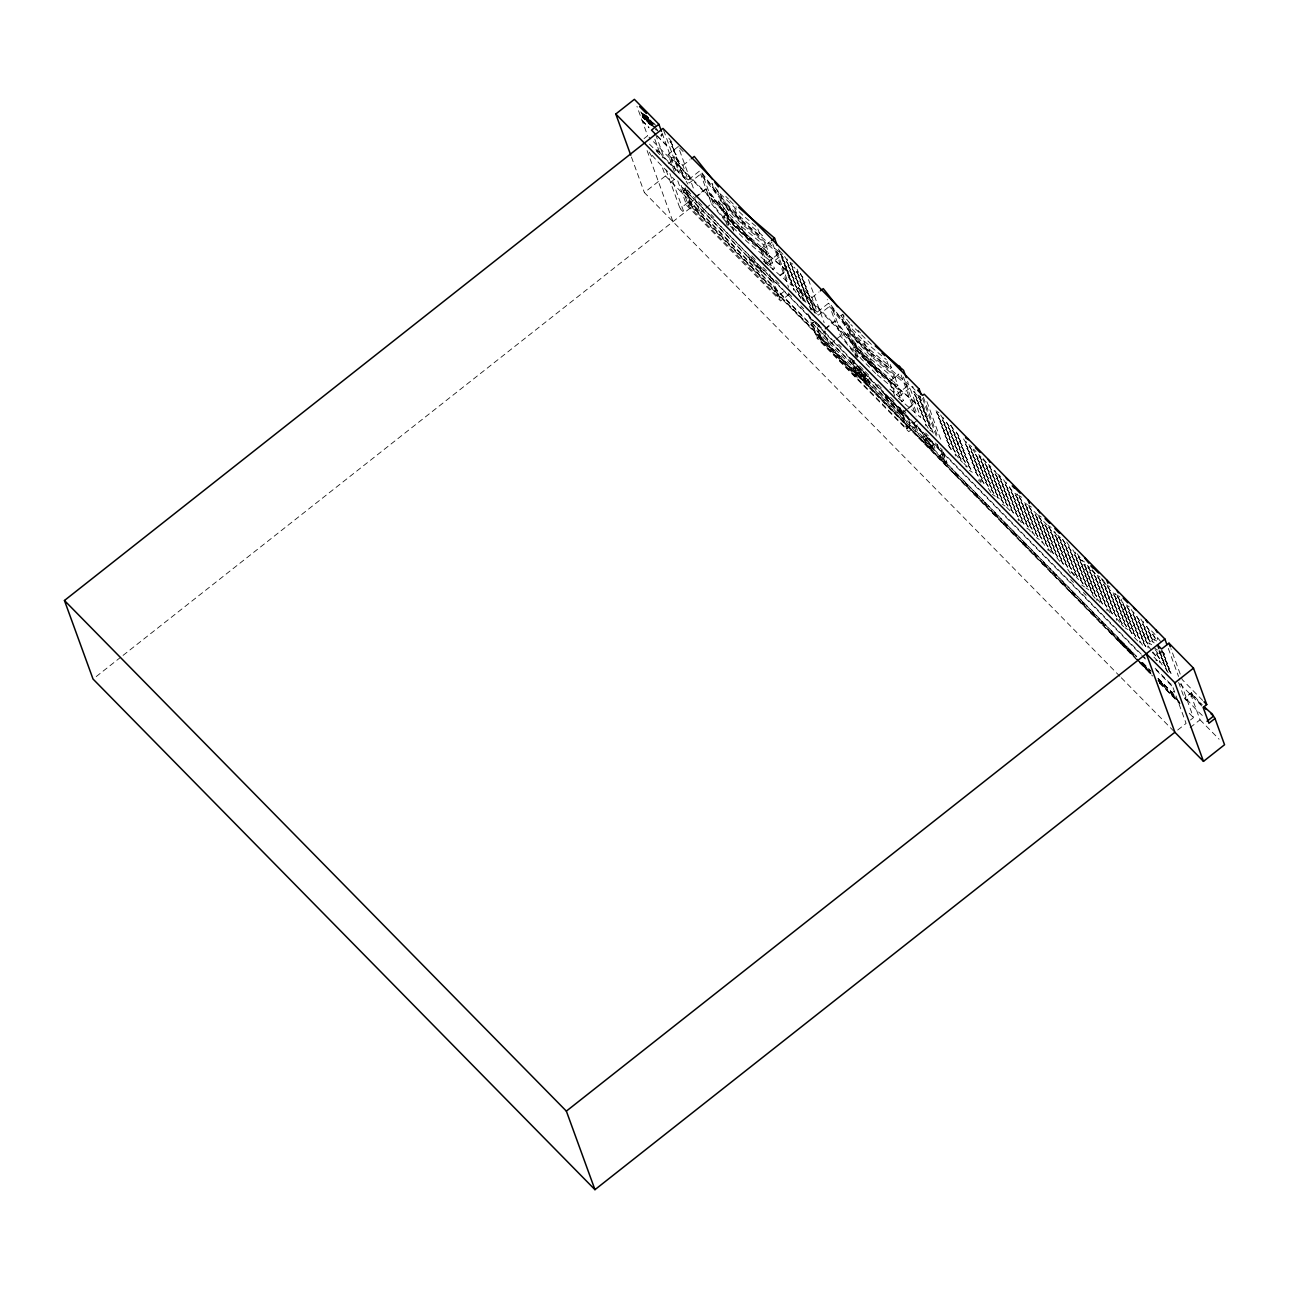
<?xml version="1.0" encoding="UTF-8"?>
<svg xmlns="http://www.w3.org/2000/svg" width="1289" height="1289" viewBox="0 0 1289 1289"><rect width="100%" height="100%" fill="white"/><g stroke="black" fill="none" stroke-linecap="round" stroke-linejoin="round"><path stroke-width="0.75" stroke-dasharray="5 3.75" d="M645.596 117.202C646.562 121.359 653.056 119.184 647.626 121.263L649.237 122.906L650.043 121.73L649.237 122.906M645.95 118.572L645.144 119.732L642.518 117.057C645.499 113.948 641.116 116.751 644.581 118.153L646.562 116.203L650.059 120.022M650.655 124.147L652.363 126.08M646.933 119.329L645.708 119.555L647.884 118.572L647.062 119.684M645.708 119.555L646.756 120.618M647.69 120.103L646.74 120.844M646.852 119.974L643.05 115.108L642.083 115.865L644.854 118.942L645.66 117.782M646.788 120.409L647.884 118.572M646.675 121.295L648.141 119.297L646.353 120.699M650.558 120.522L656.327 126.386M717.135 191.61L715.363 192.899L711.899 183.392L720.116 193.721L723.58 203.227L738.226 218.131L760.768 236.934L762.443 235.516C746.025 221.176 726.497 207.948 715.975 188.436M767.181 254.561L763.733 245.039L765.392 243.637L742.851 224.834L728.253 209.994L720.084 199.714L718.311 201.02C726.142 224.64 749.715 238.497 767.181 254.561L768.856 253.143L765.392 243.637M770.886 258.718L774.335 268.225L772.675 269.643L769.211 260.12L770.886 258.718L748.329 239.915L733.747 225.076L725.562 214.796L723.806 216.101L727.27 225.607M849.677 323.088L842.668 314.274L840.911 315.563C848.726 339.184 872.315 353.041 889.781 369.121L891.456 367.703L890.296 364.529M896.193 386.748L892.729 377.226L894.405 375.824L871.863 357.021L857.266 342.181L849.097 331.901L847.324 333.207C855.155 356.827 878.727 370.684 896.193 386.748L897.869 385.33L894.405 375.824M899.883 390.905L903.347 400.412L901.688 401.83L898.224 392.307L899.883 390.905L877.342 372.102L862.76 357.262L854.575 346.983L852.819 348.288L856.283 357.794M644.871 116.719L640.794 112.32L641.6 111.144M642.244 116.284C645.016 112.868 640.794 116.477 644.581 118.153M645.112 115.978L644.001 116.574L644.935 114.544L644.291 115.881M643.356 116.413L645.741 117.122M644.419 117.734L646.611 116.01L649.769 119.233L647.626 121.263M645.144 119.732L646.208 117.831M643.791 115.865L648.383 120.522L649.189 119.361L646.546 116.445M645.386 116.977C648.077 115.333 649.414 123.889 648.721 120.876L651.348 123.293M645.257 118.588L648.947 122.117L650.558 120.264M648.061 122.423L649.012 121.682L651.783 124.759L650.832 125.516L648.061 122.423L650.832 125.516M650.816 120.296L649.592 121.263L655.086 126.354M648.206 122.842L650.913 121.375M650.897 121.343L649.704 121.617M647.771 121.633L650.542 124.727C655.553 120.908 648.528 124.985 651.316 122.036L653.523 124.276M650.687 125.097L651.783 124.759M655.505 129.271L656.472 128.529M644.033 138.584L647.642 135.748L636.959 106.391M657.616 129.931L655.875 129.883M674.34 171.469L668.153 154.487L678.223 146.559L693.321 188.065M767.326 262.585L779.845 252.692L732.635 212.572L699.556 171.018L688.197 179.977L682.896 165.379L674.099 156.436L671.36 158.595L760.446 249.228L765.747 263.81M668.54 163.526L672.149 160.69L648.995 137.133M1119.899 676.322L644.371 192.56L665.446 175.949L661.338 164.686M682.896 165.379L689.986 159.788M670.522 182.41L674.324 179.413L673.035 175.884M780.006 275.266L786.274 270.336L780.957 255.738L741.997 222.498L727.399 207.658L700.668 174.063L689.309 183.006L680.511 174.063M769.517 274.154L772.175 281.453L683.073 190.804L685.812 188.645M783.921 291.588L777.654 296.518L688.568 205.886L683.251 191.304L685.99 189.145L691.307 203.726L700.104 212.685L704.358 209.317M687.778 201.922L689.293 200.73L856.105 370.426L854.591 371.619L687.778 201.922L818.37 335.446L819.933 339.748L857.169 377.629L858.683 376.42L857.121 372.134L855.606 373.327L857.169 377.629M669.877 173.548L684.169 212.814L680.093 208.673L689.953 200.891L685.184 187.743M694.626 197.604L705.969 188.645L700.668 174.063M688.165 202.985L689.679 201.793L819.901 334.254L821.464 338.556L819.933 339.748M696.221 196.975L706.146 189.129L733.747 225.076M789.222 294.166L780.602 300.965L686.699 205.434L693.885 199.763M688.568 205.886L691.307 203.726M96.208 676.564L121.488 656.617M123.067 655.376L691.565 206.981L684.765 188.275M692.741 206.981L694.255 205.773M705.792 208.206L711.464 203.726L706.146 189.129M760.446 249.228L769.839 241.816M767.551 265.115L762.057 250.018L772.127 242.09M768.421 265.615L780.957 255.738M780.183 275.749L786.435 270.819L782.326 266.63C759.753 246.586 730.895 229.12 720.084 199.714M803.192 300.643L798.423 287.528L807.043 280.728M804.352 301.723L800.372 290.782L803.111 288.607L811.909 297.566L817.21 312.164L828.569 303.205L827.248 299.547M811.909 297.566L818.998 291.975M909.019 407.453L915.271 402.522L909.97 387.925L871.01 354.684L856.412 339.845L829.681 306.234L818.322 315.193L809.524 306.25L810.845 309.892M907.44 408.694L901.188 413.624L812.086 322.991L814.825 320.832M917.639 420.069L906.666 428.705L817.58 338.072L812.263 323.491L815.002 321.315L821.592 339.748L856.573 375.341L855.815 375.937L820.835 340.344L819.45 336.558L1135.496 658.083M825.057 328.663L834.982 320.832L829.681 306.234M825.234 329.162L835.159 321.315L840.476 335.913L857.588 357.407M818.37 335.446L819.901 334.254M917.397 424.854L908.777 431.654L816.839 338.105L825.459 331.305M817.58 338.072L820.32 335.913M834.805 340.393L829.117 344.872L823.816 330.274L816.259 322.604M836.223 339.265L840.476 335.913M854.591 371.619L849.757 358.342L851.272 357.15L856.105 370.426M852.448 361.371L853.979 360.179L858.474 372.569L946.932 462.542L945.417 463.75L856.959 373.762L852.448 361.371L940.906 451.359L945.417 463.75M857.507 368.59L859.022 367.381L866.691 375.196L869.753 383.59L868.238 384.783L860.553 376.968L857.507 368.59L865.177 376.388L868.238 384.783M820.207 335.946L855.203 371.538L854.43 372.134L855.815 375.937M858.651 370.169L860.166 368.976L862.776 376.146L867.304 380.738L865.773 381.947L861.261 377.355L858.651 370.169L863.163 374.761L865.773 381.947M856.959 373.762L858.474 372.569M860.553 376.968L862.083 375.776L859.022 367.381M863.163 374.761L864.693 373.568L867.304 380.738M861.261 377.355L862.776 376.146M865.177 376.388L866.691 375.196M894.759 395.997L889.458 381.415L898.852 374.003M894.469 392.307L890.377 381.077L898.997 374.261M896.338 394.772L908.858 384.879L907.537 381.238M898.997 396.577L909.97 387.925M862.76 357.262L861.906 354.91L876.488 369.75L915.448 403.006L901.365 414.123L906.666 428.705M923.44 437.325L924.954 436.133M925.421 439.839L926.936 438.647M931.206 447.186A4.673 0.886 51.7 0 0 927.468 441.209A4.673 0.886 51.7 0 0 926.259 442.159A4.673 0.886 51.7 0 0 931.206 447.186L932.72 445.994A4.673 0.886 51.7 0 0 928.982 440.016A4.673 0.886 51.7 0 0 927.774 440.951A4.673 0.886 51.7 0 0 932.72 445.994M933.188 449.7A7.879 1.498 51.7 0 0 926.888 439.63A7.879 1.498 51.7 0 0 924.841 441.225A7.879 1.498 51.7 0 0 933.188 449.7L934.702 448.508A7.879 1.498 51.7 0 0 928.418 438.437A7.879 1.498 51.7 0 0 926.372 440.016A7.879 1.498 51.7 0 0 934.702 448.508M940.906 451.359L942.42 450.167L935.411 443.029M942.904 453.116L947.737 466.392L946.98 466.989L939.294 455.952L942.904 453.116L1140.394 654.022M1157.957 678.401L1172.055 692.757L1174.456 690.856M1191.39 692.709L1192.406 695.496L1186.331 700.298L1185.316 697.494L1191.39 692.709A45.341 8.62 51.7 0 0 1202.299 704.825M1186.331 700.298L1184.398 698.332L1190.472 693.53L1192.406 695.496M1177.679 730.057L1186.089 723.435L1171.782 684.153M1190.52 719.923L1193.485 717.602L1179.193 678.32M1190.166 727.592L1200.027 719.794L1190.472 693.53M678.804 161.125L675.259 155.437L676.451 158.724M782.955 254.304L778.25 249.518M784.647 256.463L788.191 262.134L786.999 258.847M792.799 264.116L789.867 262.166M798.358 287.544L890.377 381.077M796.135 292.555L792.59 286.883L793.782 290.17M805.979 302.383L802.435 296.696L803.627 299.983M812.006 310.085L808.445 304.413M915.142 390.132L910.453 385.347L913.369 387.296M916.962 395.111L912.258 390.341L915.19 392.275M920.7 397.076L917.768 395.143M938.94 412.802L936.023 410.853M940.648 414.961L944.192 420.649L943 417.362M928.289 428.27L924.745 422.599L925.937 425.886M929.723 429.994L932.64 431.928M963.576 438.985L967.121 444.657L965.912 441.37M971.713 446.639L968.796 444.689M963.866 463.363L968.571 468.149L965.638 466.199M955.036 475.013L951.218 469.534L951.556 471.484M969.409 470.308L972.341 472.257M964.671 484.809L960.837 479.347L961.191 481.28M997.46 474.207L992.756 469.422L995.688 471.371M974.742 495.073L970.923 489.594L971.278 491.528M1003.599 479.701L1007.144 485.389L1005.952 482.102M990.919 492.607L987.374 486.936M992.337 494.332L995.269 496.265M984.232 504.708L980.413 499.246L980.752 501.179M1002.197 504.144L1005.114 506.094M993.851 514.504L990.033 509.042L990.387 510.976M1006.483 507.109L1011.188 511.894M1021.581 497.28L1018.664 495.33M1027.414 504.676L1024.481 502.726M1003.938 524.768L1000.119 519.306L1000.473 521.239M1031.426 507.093L1028.509 505.159M1037.484 514.923L1032.795 510.138M1013.428 534.403L1009.593 528.941L1009.948 530.875M1026.834 528.103L1029.75 530.053L1030.942 533.34M1041.27 517.018L1038.338 515.068M1047.151 525.042L1042.447 520.257M1023.047 544.216L1019.228 538.738L1019.583 540.687M1034.777 535.547L1031.232 529.86L1032.425 533.147M1036.42 537.577L1039.353 539.527M1051.179 527.475L1048.247 525.525M1044.622 545.36L1041.077 539.672L1042.269 542.975M1057.238 535.306L1052.533 530.52L1055.465 532.47M1033.134 554.463L1029.315 549.001L1029.669 550.935M1066.744 541.976L1070.289 547.648M1043.075 564.566L1039.24 559.104L1039.595 561.037M1072.802 549.807L1076.347 555.495L1075.139 552.208M1052.694 574.362L1048.875 568.9L1049.23 570.834M1070.386 573.444L1066.825 567.772M1062.781 584.626L1058.962 579.164L1059.316 581.097M1081.648 584.98L1084.581 586.93M1071.965 593.971L1068.146 588.493L1068.5 590.443M1085.934 587.945L1088.867 589.895M1100.145 577.198L1097.213 575.248M1101.837 579.357L1105.382 585.045M1081.6 603.768L1077.765 598.305L1078.12 600.239M1109.99 587.011L1107.058 585.077M1091.67 614.015L1087.852 608.553L1088.206 610.487M1119.819 596.936L1116.902 594.986M1121.14 599.272L1122.332 602.559L1125.265 604.509M1101.16 623.667L1097.342 618.204L1097.696 620.138M1129.277 606.926L1126.36 604.992M1131.21 609.536L1134.771 615.207L1133.563 611.921M1110.796 633.463L1106.961 628.001L1107.315 629.934M1125.071 627.759L1127.988 629.693M1140.813 619.01L1144.358 624.698L1143.166 621.395M1120.866 643.727L1117.047 638.248L1117.402 640.198M1134.272 637.411L1138.977 642.196M1130.356 653.362L1126.538 647.9L1126.876 649.833M1155.025 634.494L1150.32 629.709M1142.473 645.193L1138.928 639.505L1140.12 642.808M1157.458 650.01L1154.541 648.061M1153.961 657.148L1158.666 661.934L1155.734 660M1142.924 663.352L1144.116 666.639L1141.764 664.238M1161.743 652.975L1158.827 651.042M1150.062 673.422L1146.243 667.96L1146.598 669.893M1162.146 664.931L1158.602 659.243L1159.81 662.546M1168.172 672.649L1164.611 666.961M1160.003 683.524L1158.521 680.447M1169.639 693.321L1165.804 687.859L1166.158 689.792M721.776 210.526L723.548 209.237M844.376 325.086L846.132 323.797L842.668 314.274M850.788 342.713L852.561 341.424L849.097 331.901M651.702 123.18L650.542 124.727M651.058 123.986L655.215 128.481M649.865 121.053L651.267 122.197M1125.958 646.804L1124.878 645.644L1126.795 648.721M1140.797 662.256L1145.148 667.186L1141.329 663.255M720.116 193.721L743.785 216.133M745.284 217.39L757.304 227.412M718.311 201.02L726.545 211.348L741.175 226.252L763.733 245.039M731.717 219.517L746.315 234.356L768.856 253.143M786.274 270.336L739.048 230.199L705.969 188.645M871.445 344.405L850.853 324.554M769.211 260.12L746.669 241.317L732.023 226.429L723.806 216.101M840.911 315.563L849.129 325.908L863.775 340.795L886.316 359.599M760.816 256.946L774.335 268.225M763.394 261.006L791.752 285.401L786.435 270.819M846.132 323.797L854.317 334.06L868.899 348.9L891.456 367.703M908.858 384.879L861.648 344.759L828.569 303.205M847.324 333.207L855.542 343.535L870.188 358.439L892.729 377.226M852.561 341.424L860.73 351.688L875.328 366.543L897.869 385.33M915.271 402.522L868.061 362.386L834.982 320.832M877.181 374.761L898.224 392.307M889.829 389.133L903.347 400.412M898.465 398.253L920.765 417.588L915.448 403.006M1127.102 649.044C1131.243 652.782 1121.366 643.565 1125.039 646.24L1122.413 643.066L1125.104 645.805M1159.472 680.656L1158.521 679.722L1162.066 683.992M1125.78 646.981L1123.428 644.146L1124.685 645.322M1158.424 679.545L1162.678 683.863M647.207 119.104L649.914 121.359L640.504 111.531M679.625 147.977L683.831 152.263M857.958 330.306L860.601 332.997M725.82 196.411L728.478 199.102M729.8 200.456L736.422 207.207M1101.563 578.568L1103.916 580.968M653.426 122.954L656.037 125.597M671.859 142.032L667.734 136.795M973.646 449.233L975.999 451.633M983.249 458.707L987.374 463.943L982.669 459.158M998.314 474.352L1000.667 476.737M1080.118 557.573L1075.993 552.337M1084.5 562.004L1081.584 560.071L1085.709 565.307M1092.234 569.883L1096.359 575.103L1091.654 570.334M978.625 454.614L980.977 456.999M988.47 464.427L990.822 466.811M1058.092 535.451L1060.444 537.835M1087.384 565.339L1089.721 567.724M643.195 113.77L646.482 117.106L644.854 118.942M640.649 111.901L645.096 116.187L644.291 117.363M642.567 114.35L655.376 127.144M1113.116 592.908L1116.048 594.841L1114.276 592.005M642.099 114.141L643.227 115.301M1014.878 493.252L1017.811 495.185L1016.038 492.35M654.925 127.692L642.244 114.512L643.662 114.737M648.802 121.698L647.336 120.473M655.666 128.707L658.051 131.14M646.82 120.183L644.452 117.267M647.481 120.844L649.092 122.487M642.083 115.865L644.999 119.313M1156.652 641.02L1153.736 639.086L1155.508 641.922M642.019 120.328L648.834 127.257M657.003 135.571L666.542 145.27M642.244 120.94L649.06 127.869M657.229 136.183L666.767 145.883M1161.631 650.446L1165.755 655.682L1161.051 650.897M1154.138 642.921L1151.786 640.52L1152.994 643.807M1151.657 644.742L1148.741 642.808L1150.513 645.644M668.153 154.487L762.057 250.018M1155.105 649.64L1159.23 654.876L1156.314 652.927M800.372 290.782L889.458 381.415M1202.653 700.394L1182.222 679.609L1170.96 648.657M1152.817 651.96L1156.942 657.197L1152.237 652.411M688.197 179.977L679.4 171.018L674.099 156.436M817.21 312.164L808.412 303.205L803.111 288.607M655.875 149.669L657.809 151.635L656.794 148.847A45.341 8.62 51.7 0 0 677.45 169.858L678.465 172.645M999.329 498.795L996.977 496.41L998.169 499.697M1056.754 557.509L1060.879 562.745M1076.428 577.246L1078.78 579.631M875.682 373.504L861.036 358.616L852.819 348.288M1074.204 575.651L1070.079 570.431L1074.784 575.2M816.356 313.759L814.004 311.358L815.196 314.645M960.16 459.947L962.512 462.332M649.479 144.126L654.925 149.669M656.294 151.055L663.094 157.983M1092.057 594.455L1096.182 599.691M1121.349 624.343L1123.702 626.728M1179.983 683.831L1201.783 706.001M978.48 479.959L980.832 482.36M1070.66 579.567L1073.479 582.435M1083.34 592.473L1086.16 595.341M687.085 189.934L689.599 192.496M687.263 190.305L693.546 196.814M698.477 201.712L702.682 205.982M711.093 214.538L713.897 217.39M751.745 255.899L755.95 260.169M762.959 267.306L767.164 271.576M775.575 280.132L779.781 284.418M788.191 292.974L792.397 297.26M800.807 305.815L803.611 308.667M838.656 344.308L841.459 347.16M859.586 365.899L863.807 370.185M865.209 371.603L869.414 375.889M877.841 384.46L883.464 390.18M890.473 397.318L894.695 401.604M903.106 410.176L905.925 413.028M925.583 433.023L928.386 435.875M816.082 322.121L821.109 327.229M683.911 188.855L1145.244 658.196M1155.121 668.234L1173.441 686.876M651.735 156.436L648.528 150.942M672.391 177.447L674.324 179.413M849.757 358.342L682.493 187.421M1141.812 655.457L1146.034 659.775M1155.911 669.813L1172.845 687.037M900.189 411.32L887.396 398.301L886.606 396.11M683.251 191.304L772.353 281.937L777.654 296.518M812.263 323.491L902.058 414.994L900.06 409.531M665.446 175.949L689.953 200.891M862.083 375.776L869.753 383.59M1200.027 719.794L1219.104 739.193M857.121 372.134L1137.027 656.874M1142.65 662.61L1151.093 671.198M1158.118 678.352L1176.406 696.946M939.294 455.952L1136.785 656.874M1142.441 662.61L1150.9 671.231M947.737 466.392L1135.351 657.261M1136.769 658.695L1150.868 673.051M1157.925 680.221L1179.081 701.748M1136.914 659.517L1150.98 673.825M1159.407 682.413L1179.113 702.441M691.565 206.981L1152.592 676M1159.649 683.17L1179.741 703.794L1172.055 692.757M1189.248 713.284L1193.485 717.602M1121.301 677.756L1174.875 732.265M1160.309 682.139L1161.244 683.106M1159.697 681.559L1158.65 680.415M1141.555 663.497L1144.294 666.461L1140.668 662.24M1128.391 649.398L1132.451 654.49L1126.812 647.432L1132 653.072L1130.55 651.235M1145.325 666.848L1148.741 671.102M1145.583 667.106L1150.336 672.439L1149.369 670.908M831.083 305.187L846.905 326.246M858.023 356.795L842.99 337.895L838.462 325.473M702.07 173L717.892 194.059M733.699 230.183L729.026 224.318L725.562 214.796M729.01 224.608L713.977 205.724L709.449 193.286M711.464 203.726L728.575 225.237M1141.909 663.609L1143.456 665.188M1161.663 682.896L1164.724 687.279M1160.39 681.591L1163.451 685.99M1146.227 667.718L1144.68 666.187M1160.567 641.455L1156.442 636.218L1157.651 639.505M1151.109 649.801L1146.984 644.564L1148.177 647.851M1104.19 581.742L1105.962 584.594M1180.015 703.343L1175.89 698.122L1176.245 700.056M1119.69 622.281L1115.565 617.044L1116.757 620.347M1110.087 612.807L1105.962 607.57L1107.154 610.857M1100 602.543L1095.876 597.323L1097.068 600.61M1051.212 552.627L1047.087 547.39L1048.279 550.677M1021.452 522.625L1017.327 517.405L1018.519 520.692M973.082 449.684L974.855 452.52M979.64 479.057L981.412 481.909M958.484 457.885L954.359 452.665L955.552 455.952M797.085 269.111L798.278 272.398L794.153 267.161M686.151 181.298L687.923 184.134M643.872 116.236L645.886 116.268M644.597 116.429L646.627 115.768L649.624 118.814L648.818 119.974M1168.301 648.399L1178.517 676.451M1178.613 682.445L1184.398 698.332M1162.227 650.848L1170.186 672.697M1159.536 650.494L1167.028 671.07M926.904 401.636L941.163 440.774M923.359 397.238L938.279 438.244M943.065 451.94L946.932 462.542M922.602 398.414L936.845 437.567M919.718 395.884L933.284 433.168M937.361 444.351L938.714 448.089M903.412 377.049L904.749 380.69M905.845 383.735L911.162 398.333M911.339 398.817L916.656 413.398M901.108 375.002L916.108 416.218M886.896 361.194L889.781 369.121M899.915 407.292L908.777 431.654M898.53 406.341L901.188 413.624M868.899 348.9L869.898 351.639L855.316 336.8L854.317 334.06M871.01 354.684L871.863 357.021M875.328 366.543L876.311 369.266L861.729 354.427L860.73 351.688M876.488 369.75L877.342 372.102M885.172 394.386L887.17 399.848M863.775 340.795L867.239 350.318M870.188 358.439L873.652 367.945M856.412 339.845L857.266 342.181M849.129 325.908L852.593 335.414M855.542 343.535L859.006 353.057M854.575 346.983L858.039 356.505M853.318 343.873L837.512 322.83L832.984 310.391M855.203 371.538L856.573 375.341M808.477 279.584L824.17 322.685M809.444 315.708L812.086 322.991M807.961 313.759L816.839 338.105M778.524 249.051L779.845 252.692M776.832 251.548L782.149 266.146M782.326 266.63L787.643 281.228M772.804 243.975L788.61 287.366M757.884 229.007L760.768 236.934M772.369 278.327L780.602 300.965M760.591 268.885L761.751 272.076M739.886 216.713L740.885 219.452L726.303 204.613L725.304 201.874M741.997 222.498L742.851 224.834M746.315 234.356L747.298 237.079M747.475 237.579L748.329 239.915M734.762 208.609L738.226 218.131M741.175 226.252L744.639 235.758M748.812 256.914L749.972 260.104M727.399 207.658L728.253 209.994M726.545 211.348L729.993 220.87M732.023 226.429L734.907 234.356M724.321 211.686L708.499 190.643L703.971 178.204M694.803 198.087L700.104 212.685M663.658 130.302L679.319 173.322M662.111 133.073L676 171.356M681.091 185.342L683.073 190.804M677.772 180.911L686.699 205.434M655.585 134.265L664.431 158.579M654.812 139.212L660.113 153.778M666.026 170.051L680.093 208.673M643.485 116.316L642.518 117.057M647.094 150.587L672.971 221.66M631.433 157.032L644.371 192.56M1202.315 715.427A45.341 8.62 51.7 0 1 1185.316 697.494M1200.977 704.245A49.788 9.458 51.7 0 1 1191.89 694.094M667.718 171.566A45.341 8.62 51.7 0 1 650.719 153.633M677.966 171.26A49.788 9.458 51.7 0 1 657.309 150.249M1117.192 637.846L1122.638 644.339L1117.192 637.846M651.847 124.066L651.251 125.452L651.847 124.066M661.773 134.153L660.967 135.329L661.773 134.153M662.063 134.942L661.257 136.118L662.063 134.942M670.087 141.21L673.631 146.898L670.087 141.21M671.891 146.205L675.436 151.876L671.891 146.205M673.486 150.571L677.031 156.259L673.486 150.571M676.806 159.691L680.35 165.379L676.806 159.691M678.578 164.557L682.123 170.245L678.578 164.557M680.302 169.294L683.847 174.982L680.302 169.294M682.074 174.16L685.619 179.848L682.074 174.16M780.586 253.933L784.147 259.605L780.586 253.933M782.407 258.912L785.952 264.599L782.407 258.912M784.002 263.294L787.547 268.966L784.002 263.294M786.467 261.441L790.012 267.129L786.467 261.441M788.062 265.824L791.607 271.496L788.062 265.824M790.447 263.746L793.992 269.433L790.447 263.746M785.774 268.16L789.319 273.832L785.774 268.16M787.321 272.414L790.866 278.086L787.321 272.414M789.819 270.69L793.38 276.362L789.819 270.69M792.252 268.724L795.812 274.412L792.252 268.724M791.382 274.944L794.926 280.615L791.382 274.944M793.847 273.107L797.392 278.795L793.847 273.107M789.094 277.28L792.638 282.952L789.094 277.28M796.538 271.705L800.098 277.377L796.538 271.705M800.276 273.671L803.82 279.342L800.276 273.671M793.138 279.81L796.699 285.481L793.138 279.81M795.619 277.973L799.164 283.644L795.619 277.973M798.133 276.072L801.694 281.759L798.133 276.072M790.818 282.017L794.362 287.705L790.818 282.017M797.166 282.227L800.711 287.914L797.166 282.227M802.096 278.65L805.641 284.337L802.096 278.65M794.878 284.547L798.423 290.234L794.878 284.547M799.905 280.938L803.45 286.625L799.905 280.938M803.692 283.032L807.236 288.704L803.692 283.032M801.452 285.191L805.013 290.879L801.452 285.191M796.634 289.413L800.195 295.084L796.634 289.413M800.662 291.83L804.207 297.517L800.662 291.83M805.464 287.898L809.009 293.57L805.464 287.898M803.224 290.057L806.769 295.745L803.224 290.057M798.374 294.15L801.919 299.838L798.374 294.15M807.011 292.152L810.555 297.823L807.011 292.152M804.948 294.81L808.509 300.482L804.948 294.81M808.783 297.018L812.328 302.689L808.783 297.018M806.721 299.66L810.265 305.348L806.721 299.66M810.507 301.755L814.052 307.427L810.507 301.755M812.279 306.621L815.824 312.292L812.279 306.621M914.433 394.257L917.977 399.944L914.433 394.257M918.38 396.835L921.941 402.522L918.38 396.835M916.205 399.123L919.75 404.81L916.205 399.123M919.975 401.217L923.536 406.889L919.975 401.217M917.752 403.376L921.297 409.064L917.752 403.376M921.748 406.083L925.293 411.755L921.748 406.083M919.524 408.242L923.069 413.93L919.524 408.242M923.295 410.337L926.855 416.009L923.295 410.337M921.248 412.996L924.793 418.667L921.248 412.996M925.067 415.203L928.612 420.875L925.067 415.203M923.021 417.845L926.565 423.533L923.021 417.845M926.791 419.94L930.352 425.612L926.791 419.94M936.587 412.432L940.132 418.119L936.587 412.432M928.563 424.806L932.108 430.478L928.563 424.806M938.408 417.427L941.953 423.098L938.408 417.427M940.003 421.793L943.548 427.481L940.003 421.793M942.452 419.956L945.997 425.628L942.452 419.956M946.432 422.244L949.993 427.932L946.432 422.244M944.047 424.323L947.592 430.01L944.047 424.323M941.76 426.659L945.32 432.347L941.76 426.659M943.322 430.913L946.867 436.6L943.322 430.913M945.82 429.189L949.365 434.876L945.82 429.189M948.253 427.239L951.798 432.911L948.253 427.239M950.718 425.225L954.279 430.897L950.718 425.225M947.367 433.442L950.911 439.13L947.367 433.442M949.848 431.606L953.393 437.293L949.848 431.606M945.079 435.779L948.64 441.466L945.079 435.779M952.539 430.204L956.084 435.891L952.539 430.204M956.277 432.169L959.822 437.857L956.277 432.169M949.139 438.308L952.684 443.996L949.139 438.308M951.62 436.472L955.165 442.159L951.62 436.472M954.134 434.586L957.679 440.258L954.134 434.586M946.819 440.516L950.364 446.203L946.819 440.516M953.167 440.725L956.712 446.413L953.167 440.725M950.863 443.045L954.408 448.733L950.863 443.045M958.081 437.148L961.642 442.836L958.081 437.148M955.906 439.452L959.451 445.124L955.906 439.452M948.575 445.382L952.136 451.069L948.575 445.382M959.677 441.531L963.221 447.219L959.677 441.531M954.94 445.591L958.484 451.279L954.94 445.591M957.453 443.706L960.998 449.378L957.453 443.706M952.635 447.911L956.18 453.599L952.635 447.911M961.449 446.397L964.994 452.085L961.449 446.397M956.664 450.344L960.208 456.016L956.664 450.344M959.225 448.572L962.77 454.244L959.225 448.572M965.38 443.964L968.925 449.652L965.38 443.964M962.996 450.651L966.541 456.338L962.996 450.651M969.36 446.268L972.905 451.94L969.36 446.268M958.436 455.21L961.981 460.882L958.436 455.21M966.976 448.346L970.52 454.018L966.976 448.346M960.95 453.309L964.494 458.997L960.95 453.309M964.768 455.516L968.313 461.204L964.768 455.516M968.748 453.212L972.293 458.884L968.748 453.212M971.181 451.247L974.726 456.934L971.181 451.247M962.722 458.175L966.267 463.847L962.722 458.175M966.492 460.254L970.037 465.941L966.492 460.254M970.295 457.466L973.84 463.138L970.295 457.466M972.776 455.629L976.321 461.317L972.776 455.629M975.467 454.227L979.012 459.899L975.467 454.227M955.471 472.644L959.016 478.332L955.471 472.644M979.205 456.193L982.75 461.865L979.205 456.193M968.265 465.12L971.809 470.807L968.265 465.12M972.067 462.332L975.612 468.004L972.067 462.332M974.548 460.495L978.093 466.167L974.548 460.495M977.062 458.594L980.607 464.282L977.062 458.594M976.095 464.749L979.64 470.437L976.095 464.749M973.791 467.069L977.336 472.741L973.791 467.069M981.01 461.172L984.57 466.86L981.01 461.172M978.834 463.46L982.379 469.148L978.834 463.46M982.605 465.555L986.149 471.226L982.605 465.555M985.07 463.702L988.615 469.373L985.07 463.702M977.868 469.615L981.412 475.287L977.868 469.615M980.381 467.714L983.926 473.401L980.381 467.714M975.564 471.935L979.108 477.607L975.564 471.935M965.252 482.602L968.796 488.273L965.252 482.602M989.05 466.006L992.594 471.677L989.05 466.006M986.665 468.084L990.21 473.756L986.665 468.084M984.377 470.421L987.922 476.092L984.377 470.421M979.592 474.352L983.136 480.04L979.592 474.352M982.154 472.58L985.698 478.267L982.154 472.58M985.924 474.674L989.469 480.346L985.924 474.674M988.437 472.934L991.982 478.622L988.437 472.934M990.87 470.984L994.415 476.672L990.87 470.984M981.364 479.218L984.909 484.906L981.364 479.218M983.878 477.333L987.422 483.004L983.878 477.333M989.984 477.204L993.529 482.876L989.984 477.204M992.449 475.367L996.01 481.039L992.449 475.367M987.696 479.54L991.241 485.212L987.696 479.54M995.156 473.965L998.701 479.637L995.156 473.965M985.65 482.183L989.195 487.87L985.65 482.183M975.177 492.704L978.722 498.376L975.177 492.704M998.878 475.915L1002.439 481.603L998.878 475.915M991.757 482.054L995.301 487.741L991.757 482.054M994.222 480.233L997.767 485.905L994.222 480.233M996.751 478.332L1000.296 484.019L996.751 478.332M989.42 484.277L992.965 489.949L989.42 484.277M995.769 484.487L999.329 490.158L995.769 484.487M993.481 486.807L997.025 492.479L993.481 486.807M1000.699 480.91L1004.244 486.581L1000.699 480.91M998.508 483.198L1002.069 488.885L998.508 483.198M991.193 489.143L994.737 494.815L991.193 489.143M1002.294 485.292L1005.839 490.964L1002.294 485.292M997.541 489.353L1001.102 495.024L997.541 489.353M1000.071 487.451L1003.615 493.139L1000.071 487.451M995.253 491.673L998.798 497.345L995.253 491.673M1005.42 484.696L1008.965 490.368L1005.42 484.696M984.667 502.339L988.212 508.027L984.667 502.339M1004.067 490.142L1007.611 495.83L1004.067 490.142M999.265 494.09L1002.826 499.778L999.265 494.09M1001.827 492.317L1005.388 498.005L1001.827 492.317M1009.4 486.984L1012.945 492.672L1009.4 486.984M1007.015 489.063L1010.56 494.75L1007.015 489.063M1005.613 494.412L1009.158 500.084L1005.613 494.412M1001.037 498.956L1004.598 504.627L1001.037 498.956M1003.567 497.055L1007.112 502.742L1003.567 497.055M1008.771 493.929L1012.332 499.616L1008.771 493.929M1011.204 491.979L1014.749 497.651L1011.204 491.979M1007.386 499.262L1010.93 504.95L1007.386 499.262M1005.323 501.92L1008.884 507.608L1005.323 501.92M1010.334 498.182L1013.879 503.87L1010.334 498.182M1012.8 496.346L1016.344 502.033L1012.8 496.346M1015.49 494.944L1019.051 500.631L1015.49 494.944M994.447 512.297L997.992 517.969L994.447 512.297M1009.11 504.015L1012.655 509.687L1009.11 504.015M1019.228 496.909L1022.773 502.597L1019.228 496.909M1012.091 503.048L1015.651 508.736L1012.091 503.048M1014.572 501.212L1018.117 506.899L1014.572 501.212M1017.085 499.326L1020.646 504.998L1017.085 499.326M1010.882 508.881L1014.427 514.553L1010.882 508.881M1016.119 505.465L1019.663 511.153L1016.119 505.465M1021.049 501.888L1024.594 507.576L1021.049 501.888M1013.831 507.785L1017.375 513.473L1013.831 507.785M1018.858 504.192L1022.403 509.864L1018.858 504.192M1022.644 506.271L1026.189 511.959L1022.644 506.271M1017.891 510.331L1021.436 516.019L1017.891 510.331M1025.093 504.418L1028.654 510.106L1025.093 504.418M1020.405 508.446L1023.965 514.118L1020.405 508.446M1015.587 512.651L1019.148 518.339L1015.587 512.651M1004.373 522.399L1007.917 528.087L1004.373 522.399M1029.073 506.722L1032.634 512.41L1029.073 506.722M1026.689 508.801L1030.233 514.488L1026.689 508.801M1019.615 515.084L1023.16 520.756L1019.615 515.084M1024.417 511.137L1027.961 516.825L1024.417 511.137M1022.177 513.312L1025.722 518.984L1022.177 513.312M1025.963 515.391L1029.508 521.078L1025.963 515.391M1028.461 513.667L1032.006 519.354L1028.461 513.667M1030.894 511.717L1034.439 517.388L1030.894 511.717M1021.387 519.95L1024.932 525.622L1021.387 519.95M1023.901 518.049L1027.462 523.737L1023.901 518.049M1030.008 517.92L1033.552 523.608L1030.008 517.92M1032.489 516.083L1036.034 521.771L1032.489 516.083M1027.736 520.257L1031.281 525.944L1027.736 520.257M1035.18 514.682L1038.725 520.369L1035.18 514.682M1013.863 532.051L1017.408 537.722L1013.863 532.051M1025.673 522.915L1029.218 528.587L1025.673 522.915M1038.918 516.647L1042.463 522.335L1038.918 516.647M1031.78 522.786L1035.325 528.474L1031.78 522.786M1034.261 520.949L1037.806 526.637L1034.261 520.949M1036.775 519.064L1040.32 524.736L1036.775 519.064M1029.46 524.994L1033.005 530.681L1029.46 524.994M1035.808 525.203L1039.353 530.891L1035.808 525.203M1040.722 521.626L1044.283 527.314L1040.722 521.626M1033.504 527.523L1037.049 533.211L1033.504 527.523M1038.547 523.93L1042.092 529.602L1038.547 523.93M1042.318 526.009L1045.878 531.696L1042.318 526.009M1037.581 530.069L1041.125 535.757L1037.581 530.069M1040.094 528.184L1043.639 533.855L1040.094 528.184M1035.276 532.389L1038.821 538.077L1035.276 532.389M1044.847 524.8L1048.392 530.488L1044.847 524.8M1023.643 541.992L1027.188 547.68L1023.643 541.992M1048.827 527.104L1052.372 532.776L1048.827 527.104M1039.305 534.822L1042.849 540.494L1039.305 534.822M1044.09 530.875L1047.635 536.546L1044.09 530.875M1046.442 529.183L1049.987 534.854L1046.442 529.183M1041.866 533.05L1045.411 538.721L1041.866 533.05M1045.637 535.128L1049.198 540.816L1045.637 535.128M1048.199 534.049L1051.76 539.72L1048.199 534.049M1050.632 532.083L1054.193 537.771L1050.632 532.083M1043.591 537.787L1047.135 543.459L1043.591 537.787M1047.409 539.994L1050.954 545.666L1047.409 539.994M1049.762 538.303L1053.306 543.974L1049.762 538.303M1052.227 536.466L1055.772 542.153L1052.227 536.466M1045.363 542.653L1048.908 548.324L1045.363 542.653M1054.918 535.064L1058.478 540.736L1054.918 535.064M1034.02 552.562L1037.564 558.234L1034.02 552.562M1058.656 537.03L1062.2 542.701L1058.656 537.03M1049.133 544.731L1052.694 550.419L1049.133 544.731M1051.518 543.168L1055.079 548.84L1051.518 543.168M1053.999 541.332L1057.544 547.003L1053.999 541.332M1056.513 539.43L1060.074 545.118L1056.513 539.43M1062.716 539.543L1066.261 545.231L1062.716 539.543M1055.546 545.585L1059.091 551.273L1055.546 545.585M1050.906 549.597L1054.45 555.285L1050.906 549.597M1060.476 542.008L1064.021 547.696L1060.476 542.008M1053.258 547.906L1056.803 553.577L1053.258 547.906M1058.285 544.296L1061.83 549.984L1058.285 544.296M1062.072 546.391L1065.616 552.063L1062.072 546.391M1057.318 550.451L1060.863 556.123L1057.318 550.451M1064.521 544.538L1068.082 550.21L1064.521 544.538M1059.832 548.55L1063.393 554.238L1059.832 548.55M1055.014 552.772L1058.575 558.443L1055.014 552.772M1043.494 562.197L1047.055 567.885L1043.494 562.197M1068.5 546.842L1072.061 552.514L1068.5 546.842M1066.116 548.921L1069.661 554.592L1066.116 548.921M1059.042 555.188L1062.587 560.876L1059.042 555.188M1063.844 551.257L1067.389 556.929L1063.844 551.257M1061.604 553.416L1065.149 559.104L1061.604 553.416M1065.391 555.511L1068.935 561.182L1065.391 555.511M1067.888 553.771L1071.433 559.458L1067.888 553.771M1070.321 551.821L1073.866 557.509L1070.321 551.821M1060.815 560.054L1064.36 565.742L1060.815 560.054M1063.328 558.153L1066.889 563.841L1063.328 558.153M1069.435 558.04L1072.98 563.712L1069.435 558.04M1071.916 556.203L1075.461 561.875L1071.916 556.203M1067.163 560.377L1070.708 566.048L1067.163 560.377M1074.607 554.802L1078.152 560.473L1074.607 554.802M1053.29 572.155L1056.835 577.843L1053.29 572.155M1065.101 563.019L1068.645 568.707L1065.101 563.019M1078.345 556.751L1081.89 562.439L1078.345 556.751M1071.207 562.89L1074.752 568.578L1071.207 562.89M1073.689 561.069L1077.233 566.741L1073.689 561.069M1076.202 559.168L1079.747 564.856L1076.202 559.168M1068.887 565.114L1072.432 570.785L1068.887 565.114M1075.235 565.323L1078.78 570.995L1075.235 565.323M1080.15 561.746L1083.711 567.418L1080.15 561.746M1072.931 567.643L1076.476 573.315L1072.931 567.643M1077.975 564.034L1081.519 569.722L1077.975 564.034M1081.745 566.129L1085.306 571.8L1081.745 566.129M1083.968 564.598L1087.513 570.286L1083.968 564.598M1077.008 570.189L1080.553 575.861L1077.008 570.189M1079.521 568.288L1083.066 573.976L1079.521 568.288M1074.704 572.509L1078.249 578.181L1074.704 572.509M1062.909 581.951L1066.47 587.639L1062.909 581.951M1087.948 566.902L1091.493 572.59L1087.948 566.902M1085.564 568.981L1089.108 574.668L1085.564 568.981M1078.732 574.926L1082.277 580.614L1078.732 574.926M1083.517 570.979L1087.062 576.666L1083.517 570.979M1081.294 573.154L1084.839 578.842L1081.294 573.154M1085.064 575.248L1088.625 580.92L1085.064 575.248M1087.336 573.847L1090.881 579.534L1087.336 573.847M1089.769 571.897L1093.314 577.569L1089.769 571.897M1080.504 579.792L1084.049 585.464L1080.504 579.792M1083.018 577.891L1086.563 583.579L1083.018 577.891M1088.883 578.1L1092.428 583.788L1088.883 578.1M1091.364 576.264L1094.909 581.951L1091.364 576.264M1086.836 580.098L1090.381 585.786L1086.836 580.098M1072.4 591.603L1075.944 597.274L1072.4 591.603M1094.055 574.862L1097.6 580.549L1094.055 574.862M1084.79 582.757L1088.335 588.445L1084.79 582.757M1097.793 576.827L1101.338 582.515L1097.793 576.827M1090.655 582.966L1094.2 588.654L1090.655 582.966M1088.561 584.852L1092.121 590.523L1088.561 584.852M1093.136 581.13L1096.681 586.817L1093.136 581.13M1095.65 579.244L1099.195 584.916L1095.65 579.244M1094.683 585.383L1098.228 591.071L1094.683 585.383M1099.598 581.806L1103.142 587.494L1099.598 581.806M1092.379 587.703L1095.924 593.391L1092.379 587.703M1090.333 589.717L1093.878 595.389L1090.333 589.717M1097.422 584.11L1100.967 589.782L1097.422 584.11M1101.193 586.189L1104.737 591.877L1101.193 586.189M1103.658 584.336L1107.203 590.024L1103.658 584.336M1096.456 590.249L1100 595.937L1096.456 590.249M1098.969 588.364L1102.514 594.036L1098.969 588.364M1082.18 601.544L1085.725 607.232L1082.18 601.544M1094.152 592.569L1097.696 598.257L1094.152 592.569M1107.638 586.64L1111.182 592.328L1107.638 586.64M1105.253 588.719L1108.798 594.406L1105.253 588.719M1102.965 591.055L1106.51 596.743L1102.965 591.055M1098.18 595.002L1101.724 600.674L1098.18 595.002M1100.742 593.23L1104.286 598.902L1100.742 593.23M1104.512 595.309L1108.057 600.996L1104.512 595.309M1107.025 593.584L1110.57 599.272L1107.025 593.584M1109.442 591.635L1113.003 597.306L1109.442 591.635M1099.952 599.852L1103.497 605.54L1099.952 599.852M1102.466 597.967L1106.01 603.655L1102.466 597.967M1108.572 597.838L1112.117 603.526L1108.572 597.838M1111.037 596.001L1114.598 601.689L1111.037 596.001M1106.284 600.175L1109.829 605.862L1106.284 600.175M1113.744 594.6L1117.289 600.287L1113.744 594.6M1092.105 611.663L1095.65 617.334L1092.105 611.663M1104.238 602.833L1107.783 608.505L1104.238 602.833M1117.466 596.565L1121.011 602.237L1117.466 596.565M1110.345 602.704L1113.889 608.392L1110.345 602.704M1108.008 604.912L1111.553 610.599L1108.008 604.912M1112.81 600.867L1116.355 606.555L1112.81 600.867M1115.323 598.982L1118.884 604.654L1115.323 598.982M1114.357 605.121L1117.917 610.809L1114.357 605.121M1119.287 601.544L1122.832 607.232L1119.287 601.544M1112.069 607.441L1115.613 613.129L1112.069 607.441M1117.096 603.848L1120.657 609.52L1117.096 603.848M1109.781 609.778L1113.325 615.465L1109.781 609.778M1120.882 605.927L1124.427 611.614L1120.882 605.927M1122.945 604.251L1126.489 609.939L1122.945 604.251M1101.596 621.298L1105.14 626.986L1101.596 621.298M1116.129 609.987L1119.674 615.675L1116.129 609.987M1118.643 608.102L1122.203 613.773L1118.643 608.102M1113.841 612.307L1117.386 617.995L1113.841 612.307M1124.54 608.634L1128.084 614.321L1124.54 608.634M1126.924 606.555L1130.469 612.243L1126.924 606.555M1122.655 610.793L1126.199 616.464L1122.655 610.793M1117.853 614.724L1121.414 620.412L1117.853 614.724M1120.415 612.968L1123.976 618.639L1120.415 612.968M1124.201 615.046L1127.746 620.734L1124.201 615.046M1128.745 611.55L1132.29 617.222L1128.745 611.55M1126.312 613.5L1129.857 619.187L1126.312 613.5M1119.625 619.59L1123.17 625.278L1119.625 619.59M1122.139 617.705L1125.7 623.377L1122.139 617.705M1127.859 617.753L1131.404 623.441L1127.859 617.753M1130.34 615.916L1133.885 621.604L1130.34 615.916M1111.376 631.256L1114.921 636.927L1111.376 631.256M1125.974 619.912L1129.518 625.584L1125.974 619.912M1133.031 614.515L1136.576 620.202L1133.031 614.515M1123.911 622.571L1127.472 628.242L1123.911 622.571M1136.769 616.48L1140.314 622.168L1136.769 616.48M1129.631 622.619L1133.176 628.307L1129.631 622.619M1132.113 620.782L1135.657 626.47L1132.113 620.782M1134.626 618.897L1138.171 624.569L1134.626 618.897M1127.698 624.649L1131.243 630.337L1127.698 624.649M1133.659 625.036L1137.204 630.724L1133.659 625.036M1138.574 621.459L1142.118 627.147L1138.574 621.459M1131.355 627.356L1134.9 633.044L1131.355 627.356M1136.399 623.763L1139.943 629.435L1136.399 623.763M1129.47 629.515L1133.015 635.203L1129.47 629.515M1140.169 625.842L1143.714 631.529L1140.169 625.842M1142.634 623.989L1146.179 629.677L1142.634 623.989M1135.432 629.902L1138.977 635.59L1135.432 629.902M1137.945 628.017L1141.49 633.689L1137.945 628.017M1121.301 641.358L1124.846 647.046L1121.301 641.358M1133.128 632.222L1136.672 637.91L1133.128 632.222M1144.229 628.371L1147.774 634.059L1144.229 628.371M1146.614 626.293L1150.159 631.981L1146.614 626.293M1141.941 630.708L1145.486 636.395L1141.941 630.708M1137.156 634.655L1140.701 640.327L1137.156 634.655M1139.718 632.883L1143.262 638.554L1139.718 632.883M1143.488 634.961L1147.033 640.649L1143.488 634.961M1148.418 631.288L1151.979 636.959L1148.418 631.288M1146.002 633.237L1149.546 638.909L1146.002 633.237M1141.442 637.62L1144.986 643.308L1141.442 637.62M1147.548 637.491L1151.093 643.179L1147.548 637.491M1150.014 635.654L1153.574 641.342L1150.014 635.654M1130.791 651.009L1134.336 656.681L1130.791 651.009M1145.26 639.827L1148.805 645.515L1145.26 639.827M1152.72 634.252L1156.265 639.94L1152.72 634.252M1143.214 642.486L1146.759 648.158L1143.214 642.486M1156.829 654.377L1160.39 660.065L1156.829 654.377M1159.391 652.621L1162.952 658.292L1159.391 652.621M1163.177 654.699L1166.722 660.387L1163.177 654.699M1161.115 657.358L1164.676 663.029L1161.115 657.358M1164.95 659.565L1168.495 665.237L1164.95 659.565M1162.887 662.224L1166.448 667.895L1162.887 662.224M1166.674 664.302L1170.219 669.99L1166.674 664.302M1168.446 669.168L1171.991 674.856L1168.446 669.168M1160.438 681.156L1163.983 686.844L1160.438 681.156M1170.219 691.113L1173.763 696.801L1170.219 691.113M1117.837 638.393L1122.01 643.759L1117.837 638.393M900.447 409.644L884.496 393.419L886.784 399.735L902.735 415.976L900.447 409.644M941.292 451.472L851.739 360.356L856.573 373.649L946.126 464.765L941.292 451.472M907.955 418.393L902.397 412.738L904.25 417.845L909.825 423.501L907.955 418.393M914.932 425.499L908.616 419.07L910.469 424.178L916.801 430.607L914.932 425.499M922.86 433.555L916.092 426.675L917.961 431.783L924.712 438.663L922.86 433.555M760.687 268.918L748.635 256.672L749.876 260.072L761.928 272.317L760.687 268.918"/><path stroke-width="1.5" d="M630.756 155.147L615.788 114.012L634.381 99.334L658.905 124.276L661.466 131.333M658.905 124.276L651.493 130.125L655.585 134.265M1146.292 653.716L1174.875 732.265L594.954 1189.666L93.034 679.045L64.45 600.497L662.981 128.433L919.202 389.101L921.232 394.692M691.403 158.66L694.239 156.42L712.35 179.171M771.402 240.576L774.544 238.111L738.613 207.384M820.416 290.847L823.252 288.607L837.657 306.701M919.202 389.101L917.687 390.293L922.682 395.369L924.197 394.176L1164.902 639.038L1166.932 644.661M594.954 1189.666L566.37 1111.118L1164.902 639.038M1204.393 706.904A45.341 8.62 51.7 0 0 1212.047 713.719L1214.995 718.472L1208.921 723.274L1203.136 707.387L1206.746 704.551L1193.485 668.137L1168.978 643.195L1161.566 649.028L1157.49 644.887L1158.859 648.625M1214.995 718.472L1224.55 744.736L1203.475 761.364L1174.891 682.816L1193.485 668.137M1206.987 721.308L1213.062 716.507M965.542 437.777L968.474 439.726M975.386 447.702L980.091 452.487M1015.41 488.418L1020.115 493.204M1029.379 503.467L1028.187 500.18M1045.008 518.613L1049.713 523.398M1054.837 528.538L1059.542 533.324M1093.974 568.336L1098.663 573.122M1107.944 583.385L1106.735 580.098M1123.106 598.08L1127.811 602.849M875.199 345.887L903.557 370.297L906.199 377.58M881.966 353.17L884.979 355.683M1006.145 478.058L1008.497 480.443M1084.71 557.976L1088.834 563.196M1133.514 607.538L1135.867 609.939M639.57 106.536L646.385 113.464M1012.203 485.889L1014.556 488.273M1090.768 565.807L1093.12 568.191M1204.023 701.78L1206.746 704.551M615.788 114.012L1174.891 682.816M1174.875 732.265L1203.475 761.364M64.45 600.497L566.37 1111.118M714.815 182.265L718.521 186.921M1155.556 629.677L1157.329 632.512M1145.728 619.751L1147.5 622.587M1116.58 590.024L1118.353 592.859M1038.032 510.106L1039.804 512.941M988.164 459.464L989.936 462.3M1168.978 643.195L1170.299 646.836M899.432 366.108L900.753 369.75M774.544 238.111L777.186 245.409M1212.546 715.105A49.788 9.458 51.7 0 1 1211.048 713.864M1206.198 709.466A49.788 9.458 51.7 0 1 1204.49 707.806"/></g></svg>
